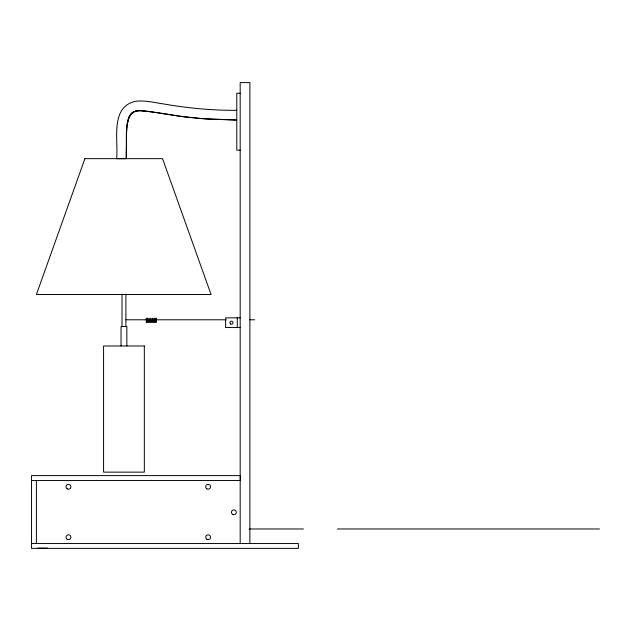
<?xml version="1.0" encoding="UTF-8"?>
<svg xmlns="http://www.w3.org/2000/svg" width="631" height="631" viewBox="0 0 631 631"><rect width="100%" height="100%" fill="white"/><g stroke="black" fill="none" stroke-linecap="round" stroke-linejoin="round"><path stroke-width="0.95" d="M127.162 124.977L128.33 119.093M149.224 111.427C143.576 110.859 136.959 109.344 131.997 112.965C124.086 123.345 127.154 137.968 126.263 150.265M128.424 118.786C129.734 113.619 134.931 110.212 140.271 110.662A42.324 42.324 0 0 1 143.836 110.811M127.975 120.34A43.925 43.925 0 0 0 127.123 125.403L126.445 135.034L126.287 158.657L116.585 158.696C118.565 140.24 109.912 107.317 135.042 101.394C144.783 99.966 154.5 102.656 164.092 104.02C188.077 108.232 212.418 110.433 236.783 110.346M240.182 93.254L236.783 93.278L236.783 150.186L240.182 150.186M240.182 317.843L225.622 317.843L225.622 327.544L240.182 327.544M147.622 318.308L146.171 318.308L146.518 322.189L156.086 322.157L156.354 318.308L154.903 318.308M147.622 318.797L146.652 318.797L146.652 322.173M154.903 318.797L155.873 318.797L156.054 322.173L156.354 321.723L146.203 321.723M125.94 319.783L154.453 319.783M156.417 319.783L226.221 319.783M249.821 319.783L254.735 319.783M146.203 320.737L156.322 320.737M31.55 480.467L240.324 480.467L240.324 475.608L31.55 475.608L31.55 548.386L298.4 548.386L298.4 543.536L31.55 543.536M249.198 528.983L303.401 528.983M337.451 528.983L599.45 528.983M37.757 548.102L47.435 548.102M140.271 110.662L156.188 112.531M180.072 116.309L206.865 119.054L236.783 120.048L200.524 118.565L185.822 117.05L156.725 112.618M179.251 116.199L149.657 111.49M126.287 158.657L126.263 151.819M249.884 543.536L249.884 82.614L240.182 82.614L240.182 543.536M237.272 317.843L237.272 327.544M154.903 318.347L154.903 320.737M153.325 320.737L153.325 318.308L151.874 318.308L151.874 320.737M150.415 320.737L150.415 318.308L148.963 318.308L148.963 320.737M147.622 318.347L147.622 320.737M126.855 345.977L126.855 326.574L121.042 326.574L121.034 345.977M125.884 294.172L125.884 326.574M122.004 294.172L122.004 326.574M36.401 480.467L36.401 543.536M135.649 111.135A19.703 19.703 0 0 1 140.271 110.693M135.665 111.198A9.765 9.765 0 0 0 132.163 112.791A9.631 9.631 0 0 0 129.694 115.804M128.03 120.355A19.088 19.088 0 0 1 129.639 115.781M84.917 158.657L36.401 294.511L211.07 294.511L162.553 158.657L84.917 158.657M144.325 345.977L103.571 345.977L103.571 472.13L144.325 472.13L144.325 345.977M67.241 539.331A2.429 2.429 0 0 0 70.885 537.233A2.429 2.429 0 0 0 67.241 535.127A2.429 2.429 0 0 0 67.241 539.331M206.913 539.331A2.429 2.429 0 0 0 210.549 537.233A2.429 2.429 0 0 0 206.913 535.127A2.429 2.429 0 0 0 206.913 539.331M232.658 514.375A2.429 2.429 0 0 0 236.302 512.277A2.429 2.429 0 0 0 232.658 510.179A2.429 2.429 0 0 0 232.658 514.375M206.913 488.875A2.429 2.429 0 0 0 210.549 486.769A2.429 2.429 0 0 0 206.913 484.671A2.429 2.429 0 0 0 206.913 488.875M67.241 488.875A2.429 2.429 0 0 0 70.885 486.769A2.429 2.429 0 0 0 67.241 484.671A2.429 2.429 0 0 0 67.241 488.875M230.67 324.034A1.554 1.554 0 0 0 232.997 322.693A1.554 1.554 0 0 0 230.67 321.345A1.554 1.554 0 0 0 230.67 324.034"/></g></svg>
